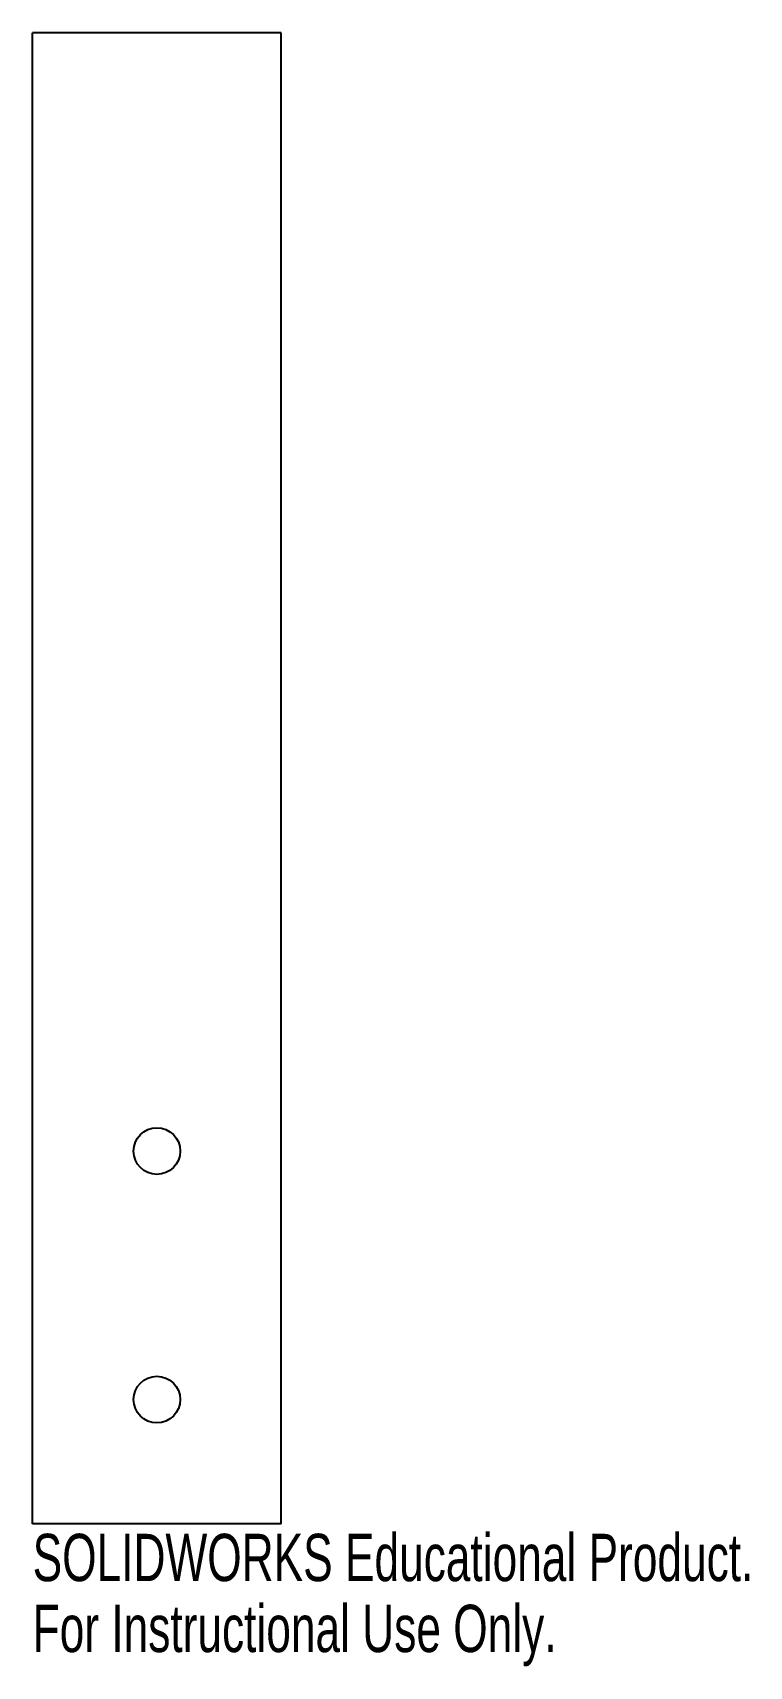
# Model space of a CAD drawing. Header units: millimetres. Extents: x -13 to 61, y -167 to 0.
import ezdxf

# ---------------------------------------------------------------- set-up
doc = ezdxf.new("R2010")
doc.units = ezdxf.units.MM
doc.styles.add('SLDTEXTSTYLE0', font='TXT', dxfattribs={"width": 0.7})

msp = doc.modelspace()

# ---------------------------------------------------------------- linework, layer by layer
at = {"color": 7, "linetype": 'Continuous', "lineweight": 25}
for p, q in [((12.7, 0), (-12.7, 0)), ((-12.7, -152.4), (-12.7, 0)), ((12.7, -152.4), (12.7, 0)), ((12.7, -152.4), (-12.7, -152.4))]:
    msp.add_line(p, q, dxfattribs=at)
for centre in [(0, -114.3), (0, -139.7)]:
    msp.add_circle(centre, 2.38, dxfattribs=at)

# ---------------------------------------------------------------- texts
at = {"color": 7, "linetype": 'Continuous', "char_height": 4.8336, "attachment_point": 1, "style": 'SLDTEXTSTYLE0'}
for s, insert in [('SOLIDWORKS Educational Product.', (-12.7, -153.42)), ('For Instructional Use Only.', (-12.7, -160.67))]:
    msp.add_mtext(s, dxfattribs=dict(at, insert=insert))

doc.saveas('drawing.dxf')
